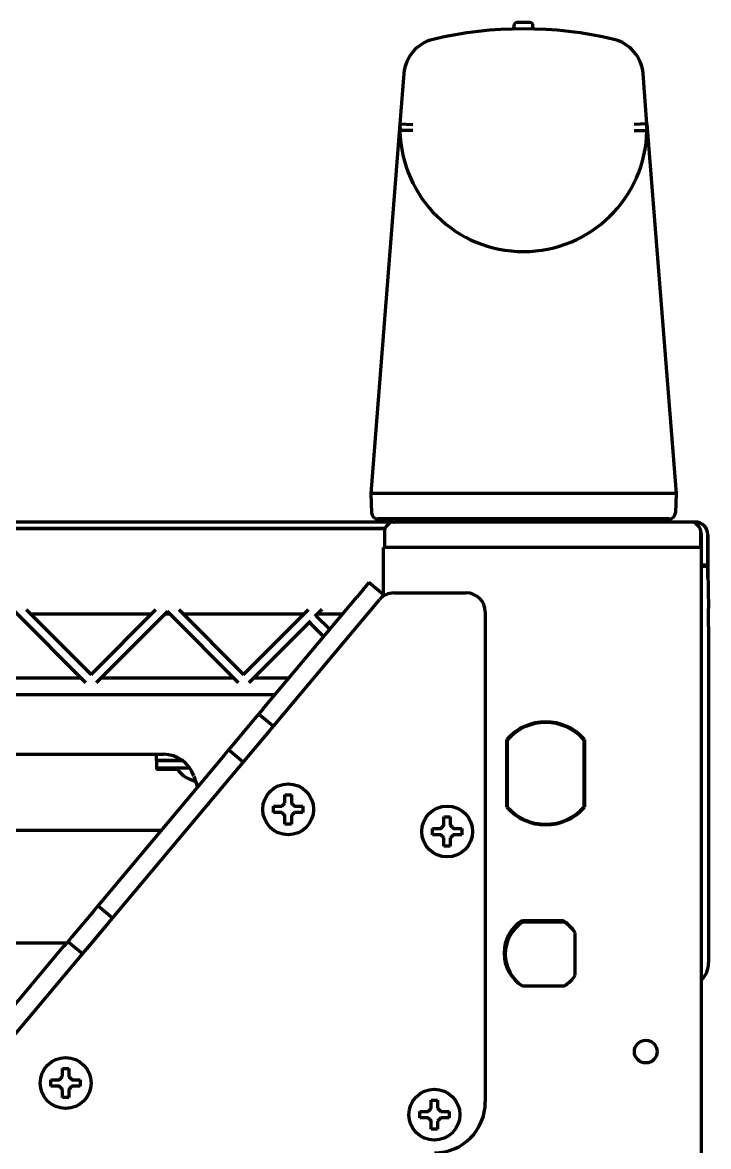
# Model space of a CAD drawing. Header units: inches. Extents: x -2983 to 7024, y 422 to 5529.
# Drawn here: x 3509 to 3616.9, y 5352.8 to 5529.5 of the extents above; entities that cross this region are included whole.
import ezdxf

# ---------------------------------------------------------------- set-up
doc = ezdxf.new("R2010")
doc.units = ezdxf.units.IN

msp = doc.modelspace()

# ---------------------------------------------------------------- linework, layer by layer
at = {"linetype": 'Continuous', "lineweight": 70}
for p, q in [((3586.28, 5528.98), (3586.28, 5528.71)), ((3589.28, 5528.71), (3589.28, 5528.98)), ((3568.98, 5521.46), (3568.36, 5513.54)), ((3607.21, 5513.54), (3606.59, 5521.46)), ((3568.36, 5513.54), (3563.79, 5455.49)), ((3568.36, 5513.54), (3570.36, 5513.47)), ((3568.36, 5513.54), (3568.37, 5512.49)), ((3607.21, 5513.54), (3605.21, 5513.47)), ((3607.2, 5512.49), (3607.21, 5513.54)), ((3607.21, 5513.54), (3611.78, 5455.49)), ((3563.79, 5455.49), (3563.89, 5452.45)), ((3588.31, 5455.49), (3587.26, 5455.49)), ((3611.78, 5455.49), (3611.67, 5452.45)), ((3567.04, 5451.49), (3567.04, 5450.99)), ((3588.31, 5451.49), (3587.26, 5451.49)), ((3608.52, 5450.99), (3608.53, 5451.49)), ((3567.32, 5450.99), (3448.78, 5450.99)), ((3566, 5449.99), (3448.78, 5449.99)), ((3565.97, 5449.91), (3451.86, 5449.91)), ((3531.78, 5449.91), (3531.78, 5449.99)), ((3565.91, 5449.57), (3565.91, 5446.99)), ((3566.62, 5450.7), (3566.2, 5450.28)), ((3567.32, 5450.99), (3567.51, 5450.99)), ((3614.06, 5450.99), (3567.51, 5450.99)), ((3578.46, 5451.04), (3578.46, 5450.99)), ((3578.56, 5450.99), (3578.56, 5450.99)), ((3578.56, 5450.99), (3578.56, 5450.99)), ((3614.24, 5450.99), (3614.06, 5450.99)), ((3614.78, 5450.99), (3614.24, 5450.99)), ((3615.37, 5450.28), (3614.95, 5450.7)), ((3615.66, 5446.99), (3615.66, 5449.57)), ((3615.78, 5446.99), (3615.78, 5448.99)), ((3616.78, 5448.99), (3616.78, 5442.24)), ((3616.78, 5444.74), (3616.78, 5448.99)), ((3567.58, 5446.99), (3565.78, 5446.99)), ((3565.78, 5439.36), (3565.78, 5446.99)), ((3613.98, 5446.99), (3567.58, 5446.99)), ((3615.78, 5446.99), (3613.98, 5446.99)), ((3615.78, 5296.96), (3615.78, 5446.99)), ((3615.78, 5444.24), (3616.78, 5444.24)), ((3616.78, 5444.24), (3616.78, 5444.74)), ((3616.78, 5443.95), (3616.78, 5444.24)), ((3615.98, 5443.99), (3615.78, 5443.99)), ((3616.73, 5443.89), (3616.75, 5443.69)), ((3616.77, 5443.27), (3616.87, 5437.41)), ((3616.78, 5442.24), (3616.78, 5443.95)), ((3563.49, 5441.49), (3561.56, 5439.19)), ((3565.78, 5439.56), (3563.49, 5441.49)), ((3505.99, 5368.3), (3565.12, 5438.78)), ((3546.77, 5421.57), (3561.56, 5439.19)), ((3564.98, 5440.33), (3564.87, 5440.33)), ((3564.98, 5440.33), (3565.12, 5440.11)), ((3564.98, 5440.23), (3564.98, 5440.33)), ((3565.78, 5439.56), (3565.12, 5438.78)), ((3565.62, 5439.37), (3565.68, 5439.29)), ((3567.42, 5439.85), (3578.78, 5439.85)), ((3509.59, 5437.24), (3519.78, 5427.05)), ((3519.78, 5427.05), (3529.98, 5437.24)), ((3533.59, 5437.24), (3543.78, 5427.05)), ((3543.78, 5427.05), (3553.98, 5437.24)), ((3556.1, 5437.24), (3554.98, 5436.12)), ((3518.97, 5425.74), (3507.78, 5436.93)), ((3529.23, 5436.49), (3510.34, 5436.49)), ((3531.78, 5436.93), (3520.59, 5425.74)), ((3532.22, 5436.49), (3531.35, 5436.49)), ((3542.97, 5425.74), (3531.78, 5436.93)), ((3553.23, 5436.49), (3534.34, 5436.49)), ((3554.27, 5435.41), (3544.59, 5425.74)), ((3556.35, 5432.98), (3554.09, 5435.24)), ((3555.15, 5436.3), (3557.31, 5434.13)), ((3559.29, 5436.49), (3555.35, 5436.49)), ((3581.78, 5436.85), (3581.78, 5359.85)), ((3616.89, 5434.58), (3616.89, 5381.76)), ((3497.34, 5426.49), (3518.22, 5426.49)), ((3521.34, 5426.49), (3542.22, 5426.49)), ((3545.34, 5426.49), (3550.9, 5426.49)), ((3469.89, 5423.88), (3548.71, 5423.88)), ((3546.77, 5421.57), (3546.13, 5420.81)), ((3545.49, 5420.04), (3542.05, 5415.94)), ((3546.13, 5420.81), (3545.49, 5420.04)), ((3548.43, 5418.88), (3546.13, 5420.81)), ((3547.79, 5418.11), (3544.35, 5414.01)), ((3542.05, 5415.94), (3541.41, 5415.18)), ((3585.18, 5406.16), (3585.18, 5416.82)), ((3585.28, 5406.2), (3585.28, 5416.78)), ((3597.28, 5416.78), (3597.28, 5406.2)), ((3597.38, 5416.82), (3597.38, 5406.16)), ((3483.38, 5414.49), (3531.18, 5414.49)), ((3540.76, 5414.41), (3521.48, 5391.43)), ((3530.08, 5413.49), (3530.08, 5414.49)), ((3541.41, 5415.18), (3540.76, 5414.41)), ((3543.71, 5413.25), (3541.41, 5415.18)), ((3530.08, 5413.49), (3534.08, 5413.49)), ((3530.08, 5413.49), (3530.08, 5412.29)), ((3534.08, 5413.49), (3530.08, 5413.49)), ((3534.08, 5412.29), (3530.08, 5412.29)), ((3530.08, 5412.29), (3530.08, 5412.09)), ((3534.18, 5413.49), (3534.08, 5413.49)), ((3534.18, 5413.49), (3534.08, 5413.49)), ((3535.33, 5412.29), (3534.08, 5412.29)), ((3533.4, 5412.09), (3530.08, 5412.09)), ((3534.78, 5410.81), (3534.78, 5410.84)), ((3535.93, 5411.07), (3536.51, 5409.34)), ((3536.08, 5410.29), (3536.19, 5410.28)), ((3548.48, 5405.83), (3548.48, 5406.33)), ((3548.48, 5405.33), (3548.48, 5405.83)), ((3553.08, 5406.33), (3553.08, 5405.83)), ((3553.08, 5405.83), (3553.08, 5405.33)), ((3530.75, 5402.49), (3475.77, 5402.49)), ((3573.48, 5402.35), (3573.48, 5402.85)), ((3573.48, 5401.85), (3573.48, 5402.35)), ((3578.08, 5402.85), (3578.08, 5402.35)), ((3578.08, 5402.35), (3578.08, 5401.85)), ((3521.48, 5391.43), (3520.84, 5390.66)), ((3520.2, 5389.9), (3516.76, 5385.8)), ((3520.84, 5390.66), (3520.2, 5389.9)), ((3523.14, 5388.74), (3520.84, 5390.66)), ((3522.49, 5387.97), (3519.06, 5383.87)), ((3587.61, 5388.39), (3593.96, 5388.39)), ((3594.25, 5388.09), (3587.62, 5388.09)), ((3516.76, 5385.8), (3516.11, 5385.03)), ((3595.93, 5379.77), (3595.93, 5386.41)), ((3491.55, 5384.84), (3515.94, 5384.84)), ((3500.69, 5366.65), (3515.47, 5384.27)), ((3516.11, 5385.03), (3515.47, 5384.27)), ((3518.41, 5383.11), (3516.11, 5385.03)), ((3584.93, 5383.08), (3584.75, 5383.24)), ((3585.46, 5380.62), (3585.24, 5380.82)), ((3587.62, 5378.09), (3587.61, 5378.09)), ((3587.62, 5378.09), (3594.25, 5378.09)), ((3513.48, 5362.83), (3513.48, 5363.33)), ((3513.48, 5362.33), (3513.48, 5362.83)), ((3518.08, 5363.33), (3518.08, 5362.83)), ((3518.08, 5362.83), (3518.08, 5362.33)), ((3571.48, 5357.85), (3571.48, 5358.35)), ((3571.48, 5357.35), (3571.48, 5357.85)), ((3576.08, 5358.35), (3576.08, 5357.85)), ((3576.08, 5357.85), (3576.08, 5357.35))]:
    msp.add_line(p, q, dxfattribs=at)
for centre, radius in [((3550.78, 5405.83), 4), ((3575.78, 5402.35), 4), ((3607.01, 5367.76), 1.78), ((3515.78, 5362.83), 4), ((3573.78, 5357.85), 4)]:
    msp.add_circle(centre, radius, dxfattribs=at)
for centre, radius, start, end in [((3586.78, 5528.98), 0.5, 90.9471, 180), ((3587.78, 5468.49), 61, 89.0529, 90.9471), ((3588.78, 5528.98), 0.5, 0, 89.0529), ((3587.78, 5466.79), 61.7, 76.692, 103.308), ((3586.03, 5528.71), 0.25, 275.9018, 0), ((3589.53, 5528.71), 0.25, 180, 263.2176), ((3574.96, 5520.99), 6, 103.308, 175.5), ((3600.61, 5520.99), 6, 4.5, 76.692), ((3587.78, 5512.91), 19.42, 181.246, 358.754), ((3564.89, 5452.49), 1, 182, 270), ((3610.67, 5452.49), 1, 270, 358), ((3538.8, 5447.99), 2, 73.6105, 90), ((3559.77, 5447.99), 2, 90, 106.3895), ((3564.78, 5447.99), 2, 74.212, 90), ((3566.91, 5449.57), 1, 135, 180), ((3567.32, 5449.99), 1, 90, 135), ((3614.24, 5449.99), 1, 45, 90), ((3614.78, 5448.99), 2, 0, 90), ((3614.66, 5449.57), 1, 0, 45), ((3614.78, 5448.99), 1, 0, 28.9561), ((3567.42, 5436.85), 3, 90, 140), ((3578.78, 5436.85), 3, 0, 90), ((3591.28, 5411.49), 8.1, 41.1416, 138.8584), ((3591.28, 5411.49), 8, 41.4096, 138.5904), ((3531.18, 5409.49), 5, 18.4841, 90), ((3537.28, 5414.91), 4.8, 213.082, 238.6273), ((3591.28, 5411.49), 8.1, 221.1416, 318.8584), ((3591.28, 5411.49), 8, 221.4096, 318.5904), ((3590.78, 5383.24), 6.05, 121.6532, 238.3468), ((3590.93, 5383.09), 6, 123.5573, 236.4427), ((3604.28, 5390.49), 10.66, 191.3638, 193.0143), ((3590.78, 5383.24), 6.05, 31.6532, 58.3468), ((3590.93, 5383.09), 6, 33.5573, 56.4427), ((3590.93, 5383.09), 6, 303.5573, 326.4427), ((3573.78, 5359.85), 8, 270, 0)]:
    msp.add_arc(centre, radius, start, end, dxfattribs=at)
for centre, major_axis, ratio, start_param, end_param in [((3615.98, 5443.88), (0.75, 0), 0.140541, 0.017453, 1.570796), ((3616.75, 5442.21), (0, -1.5), 0.017455, 2.356194, 3.001966), ((3616.82, 5434.58), (0, -4), 0.017455, 1.570796, 2.356194), ((3612.89, 5381.76), (3.46, -2), 0.999797, 6.045282, 6.806696)]:
    msp.add_ellipse(centre, major_axis=major_axis, ratio=ratio, start_param=start_param, end_param=end_param, dxfattribs=at)
for points, knots in [([(3570.37, 5512.52), (3570.35, 5512.52), (3570.33, 5512.52), (3570.3, 5512.52), (3570.28, 5512.52), (3570.28, 5512.52), (3570.24, 5512.52), (3570.2, 5512.52), (3570.1, 5512.52), (3569.98, 5512.51), (3569.85, 5512.51), (3569.76, 5512.51), (3569.72, 5512.51), (3569.66, 5512.51), (3569.63, 5512.51), (3569.48, 5512.51), (3569.36, 5512.5), (3569.2, 5512.5), (3569.15, 5512.5), (3569.07, 5512.5), (3569.05, 5512.5), (3569, 5512.5), (3568.97, 5512.5), (3568.86, 5512.5), (3568.78, 5512.5), (3568.69, 5512.49), (3568.67, 5512.49), (3568.63, 5512.49), (3568.62, 5512.49), (3568.57, 5512.49), (3568.54, 5512.49), (3568.47, 5512.49), (3568.43, 5512.49), (3568.4, 5512.49), (3568.4, 5512.49), (3568.39, 5512.49), (3568.39, 5512.49), (3568.38, 5512.49), (3568.37, 5512.49), (3568.37, 5512.49), (3568.37, 5512.49)], [0, 0, 0, 0, 0.015667, 0.0235, 0.0235, 0.031333, 0.031333, 0.062667, 0.062667, 0.125334, 0.188001, 0.188001, 0.219334, 0.219334, 0.250668, 0.250668, 0.376001, 0.376001, 0.438668, 0.438668, 0.470002, 0.470002, 0.501335, 0.501335, 0.626669, 0.626669, 0.658003, 0.658003, 0.689336, 0.689336, 0.752003, 0.752003, 0.877337, 0.877337, 0.893003, 0.893003, 0.90867, 0.940004, 0.940004, 1, 1, 1, 1]), ([(3605.2, 5512.52), (3605.22, 5512.52), (3605.24, 5512.52), (3605.27, 5512.52), (3605.28, 5512.52), (3605.29, 5512.52), (3605.33, 5512.52), (3605.37, 5512.52), (3605.46, 5512.52), (3605.59, 5512.51), (3605.72, 5512.51), (3605.81, 5512.51), (3605.84, 5512.51), (3605.91, 5512.51), (3605.94, 5512.51), (3606.09, 5512.51), (3606.2, 5512.5), (3606.37, 5512.5), (3606.42, 5512.5), (3606.5, 5512.5), (3606.52, 5512.5), (3606.57, 5512.5), (3606.59, 5512.5), (3606.71, 5512.5), (3606.79, 5512.5), (3606.88, 5512.49), (3606.9, 5512.49), (3606.93, 5512.49), (3606.95, 5512.49), (3607, 5512.49), (3607.02, 5512.49), (3607.1, 5512.49), (3607.14, 5512.49), (3607.17, 5512.49), (3607.17, 5512.49), (3607.18, 5512.49), (3607.18, 5512.49), (3607.19, 5512.49), (3607.2, 5512.49), (3607.2, 5512.49), (3607.2, 5512.49)], [0, 0, 0, 0, 0.015667, 0.0235, 0.0235, 0.031333, 0.031333, 0.062667, 0.062667, 0.125334, 0.188001, 0.188001, 0.219334, 0.219334, 0.250668, 0.250668, 0.376001, 0.376001, 0.438668, 0.438668, 0.470002, 0.470002, 0.501335, 0.501335, 0.626669, 0.626669, 0.658003, 0.658003, 0.689336, 0.689336, 0.752003, 0.752003, 0.877337, 0.877337, 0.893003, 0.893003, 0.90867, 0.940004, 0.940004, 1, 1, 1, 1]), ([(3587.26, 5455.49), (3584.09, 5455.49), (3577.85, 5455.49), (3570.1, 5455.49), (3564.98, 5455.49), (3563.79, 5455.49), (3563.79, 5455.49)], [0, 0, 0, 0, 0.250017, 0.500033, 0.75005, 1, 1, 1, 1]), ([(3587.26, 5451.49), (3587.17, 5451.49), (3587.07, 5451.49), (3586.88, 5451.49), (3586.79, 5451.49), (3586.51, 5451.49), (3586.32, 5451.49), (3585.76, 5451.49), (3585.39, 5451.49), (3584.28, 5451.49), (3583.54, 5451.49), (3582.09, 5451.49), (3581.37, 5451.49), (3580.29, 5451.49), (3579.94, 5451.49), (3579.5, 5451.49), (3579.41, 5451.49), (3579.23, 5451.49), (3578.97, 5451.49), (3578.71, 5451.49), (3577.84, 5451.49), (3577.17, 5451.49), (3576.18, 5451.49), (3575.86, 5451.49), (3575.38, 5451.49), (3575.22, 5451.49), (3574.9, 5451.49), (3574.75, 5451.49), (3573.98, 5451.49), (3573.38, 5451.49), (3572.25, 5451.49), (3571.71, 5451.49), (3570.94, 5451.49), (3570.69, 5451.49), (3570.38, 5451.49), (3570.32, 5451.49), (3570.2, 5451.49), (3570.02, 5451.49), (3569.85, 5451.49), (3569.27, 5451.49), (3568.85, 5451.49), (3568.06, 5451.49), (3567.7, 5451.49), (3567.28, 5451.49), (3567.16, 5451.49), (3567.04, 5451.49), (3566.97, 5451.49), (3566.93, 5451.49), (3566.74, 5451.49), (3566.6, 5451.49), (3566.2, 5451.49), (3565.97, 5451.49), (3565.58, 5451.49), (3565.42, 5451.49), (3565.22, 5451.49), (3565.17, 5451.49), (3565.09, 5451.49), (3565.07, 5451.49), (3565.03, 5451.49), (3565.01, 5451.49), (3564.93, 5451.49), (3564.89, 5451.49), (3564.89, 5451.49)], [0, 0, 0, 0, 0.007815, 0.007815, 0.01563, 0.01563, 0.031259, 0.031259, 0.062519, 0.062519, 0.125037, 0.125037, 0.187556, 0.187556, 0.218815, 0.218815, 0.22663, 0.22663, 0.234444, 0.250074, 0.250074, 0.312593, 0.312593, 0.343852, 0.343852, 0.359482, 0.359482, 0.375111, 0.375111, 0.43763, 0.43763, 0.500148, 0.500148, 0.531408, 0.531408, 0.539222, 0.539222, 0.547037, 0.562667, 0.562667, 0.625185, 0.625185, 0.687704, 0.687704, 0.703333, 0.711148, 0.711148, 0.718963, 0.718963, 0.750222, 0.750222, 0.812741, 0.812741, 0.875259, 0.875259, 0.906519, 0.906519, 0.922148, 0.922148, 0.937778, 0.937778, 1, 1, 1, 1]), ([(3610.67, 5451.49), (3610.67, 5451.49), (3610.64, 5451.49), (3610.56, 5451.49), (3610.54, 5451.49), (3610.5, 5451.49), (3610.48, 5451.49), (3610.4, 5451.49), (3610.35, 5451.49), (3610.15, 5451.49), (3609.99, 5451.49), (3609.59, 5451.49), (3609.37, 5451.49), (3608.84, 5451.49), (3608.54, 5451.49), (3608.17, 5451.49), (3608.13, 5451.49), (3608.04, 5451.49), (3607.91, 5451.49), (3607.78, 5451.49), (3607.6, 5451.49), (3607.5, 5451.49), (3607.31, 5451.49), (3607.21, 5451.49), (3606.72, 5451.49), (3606.29, 5451.49), (3605.38, 5451.49), (3604.9, 5451.49), (3604.12, 5451.49), (3603.86, 5451.49), (3603.52, 5451.49), (3603.45, 5451.49), (3603.31, 5451.49), (3603.1, 5451.49), (3602.89, 5451.49), (3602.18, 5451.49), (3601.59, 5451.49), (3600.36, 5451.49), (3599.72, 5451.49), (3598.9, 5451.49), (3598.66, 5451.49), (3598.4, 5451.49), (3598.24, 5451.49), (3598.15, 5451.49), (3597.73, 5451.49), (3597.39, 5451.49), (3596.35, 5451.49), (3595.65, 5451.49), (3594.23, 5451.49), (3593.51, 5451.49), (3592.41, 5451.49), (3592.04, 5451.49), (3591.49, 5451.49), (3591.3, 5451.49), (3590.93, 5451.49), (3590.74, 5451.49), (3589.81, 5451.49), (3589.06, 5451.49), (3588.31, 5451.49)], [0, 0, 0, 0, 0.0625, 0.0625, 0.078125, 0.078125, 0.09375, 0.09375, 0.125, 0.125, 0.1875, 0.1875, 0.25, 0.25, 0.3125, 0.3125, 0.320313, 0.320313, 0.328125, 0.34375, 0.34375, 0.359375, 0.359375, 0.375, 0.375, 0.4375, 0.4375, 0.5, 0.5, 0.53125, 0.53125, 0.539063, 0.539063, 0.546875, 0.5625, 0.5625, 0.625, 0.625, 0.6875, 0.6875, 0.703125, 0.710938, 0.710938, 0.71875, 0.71875, 0.75, 0.75, 0.8125, 0.8125, 0.875, 0.875, 0.90625, 0.90625, 0.921875, 0.921875, 0.9375, 0.9375, 1, 1, 1, 1]), ([(3534.78, 5410.84), (3534.99, 5410.72), (3535.2, 5410.61), (3535.52, 5410.47), (3535.63, 5410.43), (3535.86, 5410.36), (3535.97, 5410.32), (3536.08, 5410.29)], [0, 0, 0, 0, 0.5, 0.5, 0.75, 0.75, 1, 1, 1, 1]), ([(3551.28, 5408.13), (3551.28, 5407.93), (3551.28, 5407.72), (3551.28, 5407.39), (3551.28, 5407.28), (3551.28, 5407.06), (3551.28, 5406.94), (3551.28, 5406.83)], [0, 0, 0, 0, 0.5, 0.5, 0.75, 0.75, 1, 1, 1, 1]), ([(3548.48, 5406.33), (3548.69, 5406.33), (3548.9, 5406.33), (3549.22, 5406.33), (3549.33, 5406.33), (3549.56, 5406.33), (3549.67, 5406.33), (3549.78, 5406.33)], [0, 0, 0, 0, 0.5, 0.5, 0.75, 0.75, 1, 1, 1, 1]), ([(3553.08, 5405.33), (3552.88, 5405.33), (3552.67, 5405.33), (3552.35, 5405.33), (3552.24, 5405.33), (3552.01, 5405.33), (3551.9, 5405.33), (3551.78, 5405.33)], [0, 0, 0, 0, 0.5, 0.5, 0.75, 0.75, 1, 1, 1, 1]), ([(3550.28, 5403.53), (3550.28, 5403.73), (3550.28, 5403.94), (3550.28, 5404.27), (3550.28, 5404.38), (3550.28, 5404.6), (3550.28, 5404.71), (3550.28, 5404.83)], [0, 0, 0, 0, 0.5, 0.5, 0.75, 0.75, 1, 1, 1, 1]), ([(3576.28, 5404.65), (3576.28, 5404.44), (3576.28, 5404.23), (3576.28, 5403.91), (3576.28, 5403.8), (3576.28, 5403.58), (3576.28, 5403.46), (3576.28, 5403.35)], [0, 0, 0, 0, 0.5, 0.5, 0.75, 0.75, 1, 1, 1, 1]), ([(3573.48, 5402.85), (3573.69, 5402.85), (3573.9, 5402.85), (3574.22, 5402.85), (3574.33, 5402.85), (3574.56, 5402.85), (3574.67, 5402.85), (3574.78, 5402.85)], [0, 0, 0, 0, 0.5, 0.5, 0.75, 0.75, 1, 1, 1, 1]), ([(3578.08, 5401.85), (3577.88, 5401.85), (3577.67, 5401.85), (3577.35, 5401.85), (3577.24, 5401.85), (3577.01, 5401.85), (3576.9, 5401.85), (3576.78, 5401.85)], [0, 0, 0, 0, 0.5, 0.5, 0.75, 0.75, 1, 1, 1, 1]), ([(3575.28, 5400.05), (3575.28, 5400.25), (3575.28, 5400.46), (3575.28, 5400.78), (3575.28, 5400.89), (3575.28, 5401.12), (3575.28, 5401.23), (3575.28, 5401.35)], [0, 0, 0, 0, 0.5, 0.5, 0.75, 0.75, 1, 1, 1, 1]), ([(3516.28, 5365.13), (3516.28, 5364.93), (3516.28, 5364.72), (3516.28, 5364.39), (3516.28, 5364.28), (3516.28, 5364.06), (3516.28, 5363.94), (3516.28, 5363.83)], [0, 0, 0, 0, 0.5, 0.5, 0.75, 0.75, 1, 1, 1, 1]), ([(3513.48, 5363.33), (3513.69, 5363.33), (3513.9, 5363.33), (3514.22, 5363.33), (3514.33, 5363.33), (3514.56, 5363.33), (3514.67, 5363.33), (3514.78, 5363.33)], [0, 0, 0, 0, 0.5, 0.5, 0.75, 0.75, 1, 1, 1, 1]), ([(3515.28, 5360.53), (3515.28, 5360.73), (3515.28, 5360.94), (3515.28, 5361.27), (3515.28, 5361.38), (3515.28, 5361.6), (3515.28, 5361.71), (3515.28, 5361.83)], [0, 0, 0, 0, 0.5, 0.5, 0.75, 0.75, 1, 1, 1, 1]), ([(3518.08, 5362.33), (3517.88, 5362.33), (3517.67, 5362.33), (3517.35, 5362.33), (3517.24, 5362.33), (3517.01, 5362.33), (3516.9, 5362.33), (3516.78, 5362.33)], [0, 0, 0, 0, 0.5, 0.5, 0.75, 0.75, 1, 1, 1, 1]), ([(3574.28, 5360.15), (3574.28, 5359.95), (3574.28, 5359.74), (3574.28, 5359.41), (3574.28, 5359.3), (3574.28, 5359.08), (3574.28, 5358.96), (3574.28, 5358.85)], [0, 0, 0, 0, 0.5, 0.5, 0.75, 0.75, 1, 1, 1, 1]), ([(3571.48, 5358.35), (3571.69, 5358.35), (3571.9, 5358.35), (3572.22, 5358.35), (3572.33, 5358.35), (3572.56, 5358.35), (3572.67, 5358.35), (3572.78, 5358.35)], [0, 0, 0, 0, 0.5, 0.5, 0.75, 0.75, 1, 1, 1, 1]), ([(3573.28, 5355.55), (3573.28, 5355.75), (3573.28, 5355.96), (3573.28, 5356.29), (3573.28, 5356.4), (3573.28, 5356.62), (3573.28, 5356.73), (3573.28, 5356.85)], [0, 0, 0, 0, 0.5, 0.5, 0.75, 0.75, 1, 1, 1, 1]), ([(3576.08, 5357.35), (3575.88, 5357.35), (3575.67, 5357.35), (3575.35, 5357.35), (3575.24, 5357.35), (3575.01, 5357.35), (3574.9, 5357.35), (3574.78, 5357.35)], [0, 0, 0, 0, 0.5, 0.5, 0.75, 0.75, 1, 1, 1, 1])]:
    msp.add_open_spline(points, degree=3, knots=knots, dxfattribs=at)
for points in [[(3611.78, 5455.49), (3611.78, 5455.49), (3610.59, 5455.49), (3605.47, 5455.49), (3597.72, 5455.49), (3591.48, 5455.49), (3588.31, 5455.49)], [(3550.28, 5406.83), (3550.28, 5406.88), (3550.28, 5406.99), (3550.28, 5407.15), (3550.28, 5407.31), (3550.28, 5407.47), (3550.28, 5407.62), (3550.28, 5407.78), (3550.28, 5407.94), (3550.28, 5408.07), (3550.28, 5408.13)], [(3550.28, 5408.13), (3550.45, 5408.13), (3550.78, 5408.13), (3551.12, 5408.13), (3551.28, 5408.13)], [(3549.78, 5405.33), (3549.73, 5405.33), (3549.62, 5405.33), (3549.46, 5405.33), (3549.3, 5405.33), (3549.15, 5405.33), (3548.99, 5405.33), (3548.84, 5405.33), (3548.67, 5405.33), (3548.55, 5405.33), (3548.48, 5405.33)], [(3549.78, 5406.33), (3549.81, 5406.35), (3549.86, 5406.4), (3549.93, 5406.47), (3550, 5406.54), (3550.07, 5406.61), (3550.14, 5406.69), (3550.21, 5406.76), (3550.26, 5406.81), (3550.28, 5406.83)], [(3550.28, 5404.83), (3550.26, 5404.86), (3550.21, 5404.91), (3550.13, 5404.98), (3550.06, 5405.05), (3549.99, 5405.12), (3549.92, 5405.19), (3549.85, 5405.26), (3549.81, 5405.31), (3549.78, 5405.33)], [(3551.28, 5406.83), (3551.31, 5406.8), (3551.36, 5406.75), (3551.44, 5406.68), (3551.51, 5406.61), (3551.58, 5406.54), (3551.65, 5406.47), (3551.71, 5406.4), (3551.76, 5406.35), (3551.78, 5406.33)], [(3551.78, 5405.33), (3551.76, 5405.31), (3551.71, 5405.26), (3551.64, 5405.19), (3551.57, 5405.12), (3551.5, 5405.04), (3551.43, 5404.97), (3551.36, 5404.9), (3551.31, 5404.85), (3551.28, 5404.83)], [(3551.78, 5406.33), (3551.84, 5406.33), (3551.95, 5406.33), (3552.11, 5406.33), (3552.27, 5406.33), (3552.42, 5406.33), (3552.57, 5406.33), (3552.73, 5406.33), (3552.9, 5406.33), (3553.02, 5406.33), (3553.08, 5406.33)], [(3551.28, 5403.53), (3551.12, 5403.53), (3550.78, 5403.53), (3550.45, 5403.53), (3550.28, 5403.53)], [(3551.28, 5404.83), (3551.28, 5404.78), (3551.28, 5404.67), (3551.28, 5404.51), (3551.28, 5404.35), (3551.28, 5404.19), (3551.28, 5404.04), (3551.28, 5403.88), (3551.28, 5403.72), (3551.28, 5403.59), (3551.28, 5403.53)], [(3575.28, 5403.35), (3575.28, 5403.4), (3575.28, 5403.51), (3575.28, 5403.67), (3575.28, 5403.83), (3575.28, 5403.98), (3575.28, 5404.14), (3575.28, 5404.29), (3575.28, 5404.46), (3575.28, 5404.58), (3575.28, 5404.65)], [(3575.28, 5404.65), (3575.45, 5404.65), (3575.78, 5404.65), (3576.12, 5404.65), (3576.28, 5404.65)], [(3574.78, 5401.85), (3574.73, 5401.85), (3574.62, 5401.85), (3574.46, 5401.85), (3574.3, 5401.85), (3574.15, 5401.85), (3573.99, 5401.85), (3573.84, 5401.85), (3573.67, 5401.85), (3573.55, 5401.85), (3573.48, 5401.85)], [(3574.78, 5402.85), (3574.81, 5402.87), (3574.86, 5402.92), (3574.93, 5402.99), (3575, 5403.06), (3575.07, 5403.13), (3575.14, 5403.2), (3575.21, 5403.28), (3575.26, 5403.32), (3575.28, 5403.35)], [(3575.28, 5401.35), (3575.26, 5401.37), (3575.21, 5401.42), (3575.13, 5401.5), (3575.06, 5401.57), (3574.99, 5401.64), (3574.92, 5401.71), (3574.85, 5401.78), (3574.81, 5401.82), (3574.78, 5401.85)], [(3576.28, 5403.35), (3576.31, 5403.32), (3576.36, 5403.27), (3576.44, 5403.2), (3576.51, 5403.12), (3576.58, 5403.05), (3576.65, 5402.98), (3576.71, 5402.92), (3576.76, 5402.87), (3576.78, 5402.85)], [(3576.78, 5401.85), (3576.76, 5401.82), (3576.71, 5401.78), (3576.64, 5401.7), (3576.57, 5401.63), (3576.5, 5401.56), (3576.43, 5401.49), (3576.36, 5401.42), (3576.31, 5401.37), (3576.28, 5401.35)], [(3576.78, 5402.85), (3576.84, 5402.85), (3576.95, 5402.85), (3577.11, 5402.85), (3577.27, 5402.85), (3577.42, 5402.85), (3577.57, 5402.85), (3577.73, 5402.85), (3577.9, 5402.85), (3578.02, 5402.85), (3578.08, 5402.85)], [(3576.28, 5400.05), (3576.12, 5400.05), (3575.78, 5400.05), (3575.45, 5400.05), (3575.28, 5400.05)], [(3576.28, 5401.35), (3576.28, 5401.29), (3576.28, 5401.18), (3576.28, 5401.02), (3576.28, 5400.86), (3576.28, 5400.71), (3576.28, 5400.56), (3576.28, 5400.4), (3576.28, 5400.23), (3576.28, 5400.11), (3576.28, 5400.05)], [(3515.28, 5363.83), (3515.28, 5363.88), (3515.28, 5363.99), (3515.28, 5364.15), (3515.28, 5364.31), (3515.28, 5364.47), (3515.28, 5364.62), (3515.28, 5364.78), (3515.28, 5364.94), (3515.28, 5365.07), (3515.28, 5365.13)], [(3515.28, 5365.13), (3515.45, 5365.13), (3515.78, 5365.13), (3516.12, 5365.13), (3516.28, 5365.13)], [(3514.78, 5363.33), (3514.81, 5363.35), (3514.86, 5363.4), (3514.93, 5363.47), (3515, 5363.54), (3515.07, 5363.61), (3515.14, 5363.69), (3515.21, 5363.76), (3515.26, 5363.81), (3515.28, 5363.83)], [(3516.28, 5363.83), (3516.31, 5363.8), (3516.36, 5363.75), (3516.44, 5363.68), (3516.51, 5363.61), (3516.58, 5363.54), (3516.65, 5363.47), (3516.71, 5363.4), (3516.76, 5363.35), (3516.78, 5363.33)], [(3516.78, 5363.33), (3516.84, 5363.33), (3516.95, 5363.33), (3517.11, 5363.33), (3517.27, 5363.33), (3517.42, 5363.33), (3517.57, 5363.33), (3517.73, 5363.33), (3517.9, 5363.33), (3518.02, 5363.33), (3518.08, 5363.33)], [(3514.78, 5362.33), (3514.73, 5362.33), (3514.62, 5362.33), (3514.46, 5362.33), (3514.3, 5362.33), (3514.15, 5362.33), (3513.99, 5362.33), (3513.84, 5362.33), (3513.67, 5362.33), (3513.55, 5362.33), (3513.48, 5362.33)], [(3515.28, 5361.83), (3515.26, 5361.86), (3515.21, 5361.91), (3515.13, 5361.98), (3515.06, 5362.05), (3514.99, 5362.12), (3514.92, 5362.19), (3514.85, 5362.26), (3514.81, 5362.31), (3514.78, 5362.33)], [(3516.78, 5362.33), (3516.76, 5362.31), (3516.71, 5362.26), (3516.64, 5362.19), (3516.57, 5362.12), (3516.5, 5362.04), (3516.43, 5361.97), (3516.36, 5361.9), (3516.31, 5361.85), (3516.28, 5361.83)], [(3516.28, 5361.83), (3516.28, 5361.78), (3516.28, 5361.67), (3516.28, 5361.51), (3516.28, 5361.35), (3516.28, 5361.19), (3516.28, 5361.04), (3516.28, 5360.88), (3516.28, 5360.72), (3516.28, 5360.59), (3516.28, 5360.53)], [(3516.28, 5360.53), (3516.12, 5360.53), (3515.78, 5360.53), (3515.45, 5360.53), (3515.28, 5360.53)], [(3573.28, 5358.85), (3573.28, 5358.9), (3573.28, 5359.01), (3573.28, 5359.17), (3573.28, 5359.33), (3573.28, 5359.49), (3573.28, 5359.64), (3573.28, 5359.8), (3573.28, 5359.96), (3573.28, 5360.09), (3573.28, 5360.15)], [(3573.28, 5360.15), (3573.45, 5360.15), (3573.78, 5360.15), (3574.12, 5360.15), (3574.28, 5360.15)], [(3572.78, 5358.35), (3572.81, 5358.37), (3572.86, 5358.42), (3572.93, 5358.49), (3573, 5358.56), (3573.07, 5358.63), (3573.14, 5358.71), (3573.21, 5358.78), (3573.26, 5358.83), (3573.28, 5358.85)], [(3574.28, 5358.85), (3574.31, 5358.82), (3574.36, 5358.77), (3574.44, 5358.7), (3574.51, 5358.63), (3574.58, 5358.56), (3574.65, 5358.49), (3574.71, 5358.42), (3574.76, 5358.37), (3574.78, 5358.35)], [(3574.78, 5358.35), (3574.84, 5358.35), (3574.95, 5358.35), (3575.11, 5358.35), (3575.27, 5358.35), (3575.42, 5358.35), (3575.57, 5358.35), (3575.73, 5358.35), (3575.9, 5358.35), (3576.02, 5358.35), (3576.08, 5358.35)], [(3572.78, 5357.35), (3572.73, 5357.35), (3572.62, 5357.35), (3572.46, 5357.35), (3572.3, 5357.35), (3572.15, 5357.35), (3571.99, 5357.35), (3571.84, 5357.35), (3571.67, 5357.35), (3571.55, 5357.35), (3571.48, 5357.35)], [(3573.28, 5356.85), (3573.26, 5356.88), (3573.21, 5356.93), (3573.13, 5357), (3573.06, 5357.07), (3572.99, 5357.14), (3572.92, 5357.21), (3572.85, 5357.28), (3572.81, 5357.33), (3572.78, 5357.35)], [(3574.78, 5357.35), (3574.76, 5357.33), (3574.71, 5357.28), (3574.64, 5357.21), (3574.57, 5357.14), (3574.5, 5357.06), (3574.43, 5356.99), (3574.36, 5356.92), (3574.31, 5356.87), (3574.28, 5356.85)], [(3574.28, 5356.85), (3574.28, 5356.79), (3574.28, 5356.69), (3574.28, 5356.53), (3574.28, 5356.37), (3574.28, 5356.21), (3574.28, 5356.06), (3574.28, 5355.9), (3574.28, 5355.74), (3574.28, 5355.61), (3574.28, 5355.55)], [(3574.28, 5355.55), (3574.12, 5355.55), (3573.78, 5355.55), (3573.45, 5355.55), (3573.28, 5355.55)]]:
    msp.add_open_spline(points, degree=3, dxfattribs=at)

doc.saveas('drawing.dxf')
